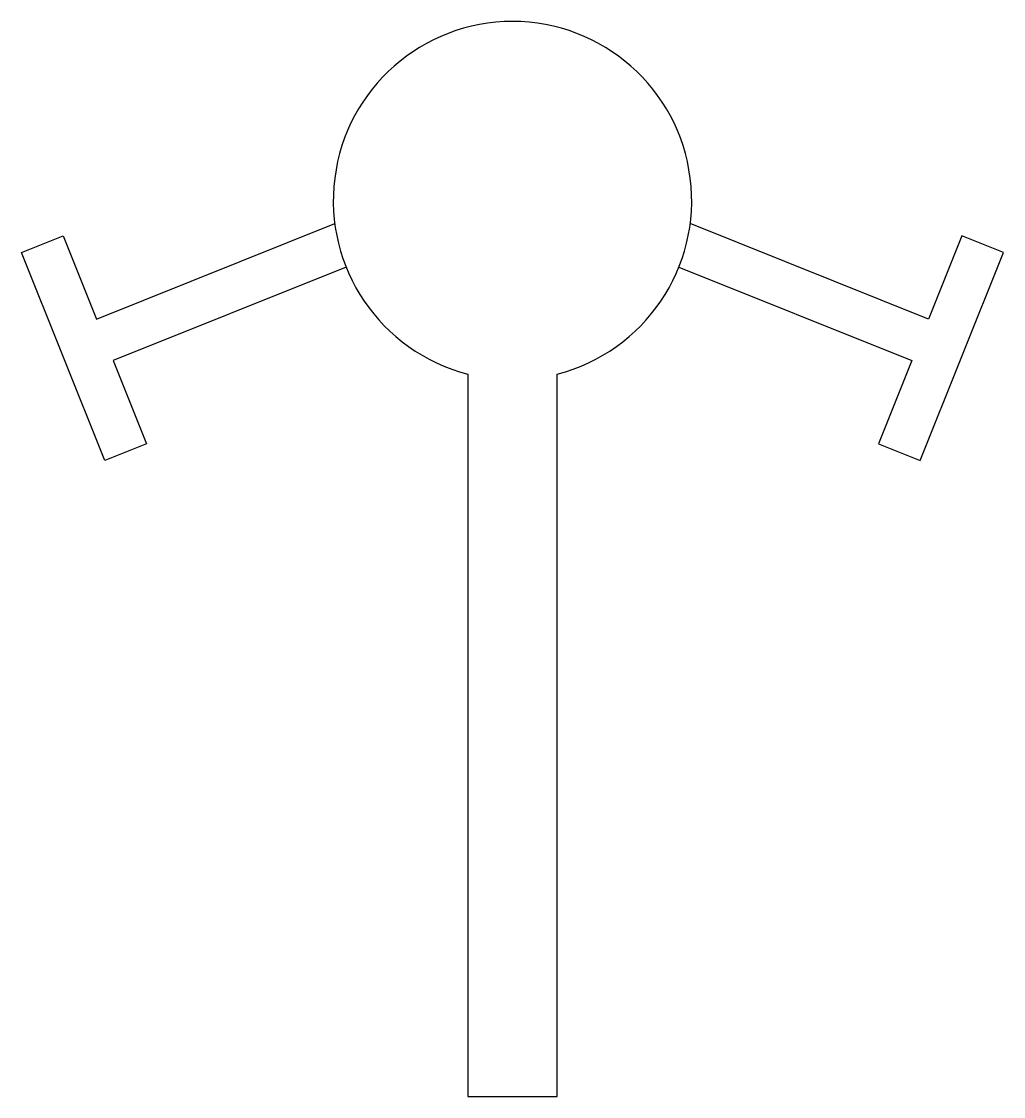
# Model space of a CAD drawing. Extents: x -0.055 to 0.055, y 0 to 0.12.
import ezdxf

# ---------------------------------------------------------------- set-up
doc = ezdxf.new("R2010")
doc.units = 0
doc.layers.add('SN', color=7, linetype='CONTINUOUS')

msp = doc.modelspace()

# ---------------------------------------------------------------- linework, layer by layer
at = {"layer": 'SN', "color": 0}
msp.add_lwpolyline([(0.005, 0.08064, 7.872983), (-0.005, 0.08064), (-0.005, 0), (0.005, 0)], format="xyb", close=True, dxfattribs=at)
for points in [[(-0.01857, 0.09257), (-0.04459, 0.08215), (-0.04087, 0.07287), (-0.04552, 0.07101), (-0.05481, 0.09422), (-0.05016, 0.09608), (-0.04645, 0.08679), (-0.01984, 0.09745)], [(0.01857, 0.09257), (0.04459, 0.08215), (0.04087, 0.07287), (0.04552, 0.07101), (0.05481, 0.09422), (0.05016, 0.09608), (0.04645, 0.08679), (0.01984, 0.09745)]]:
    msp.add_lwpolyline(points, dxfattribs=at)

doc.saveas('drawing.dxf')
